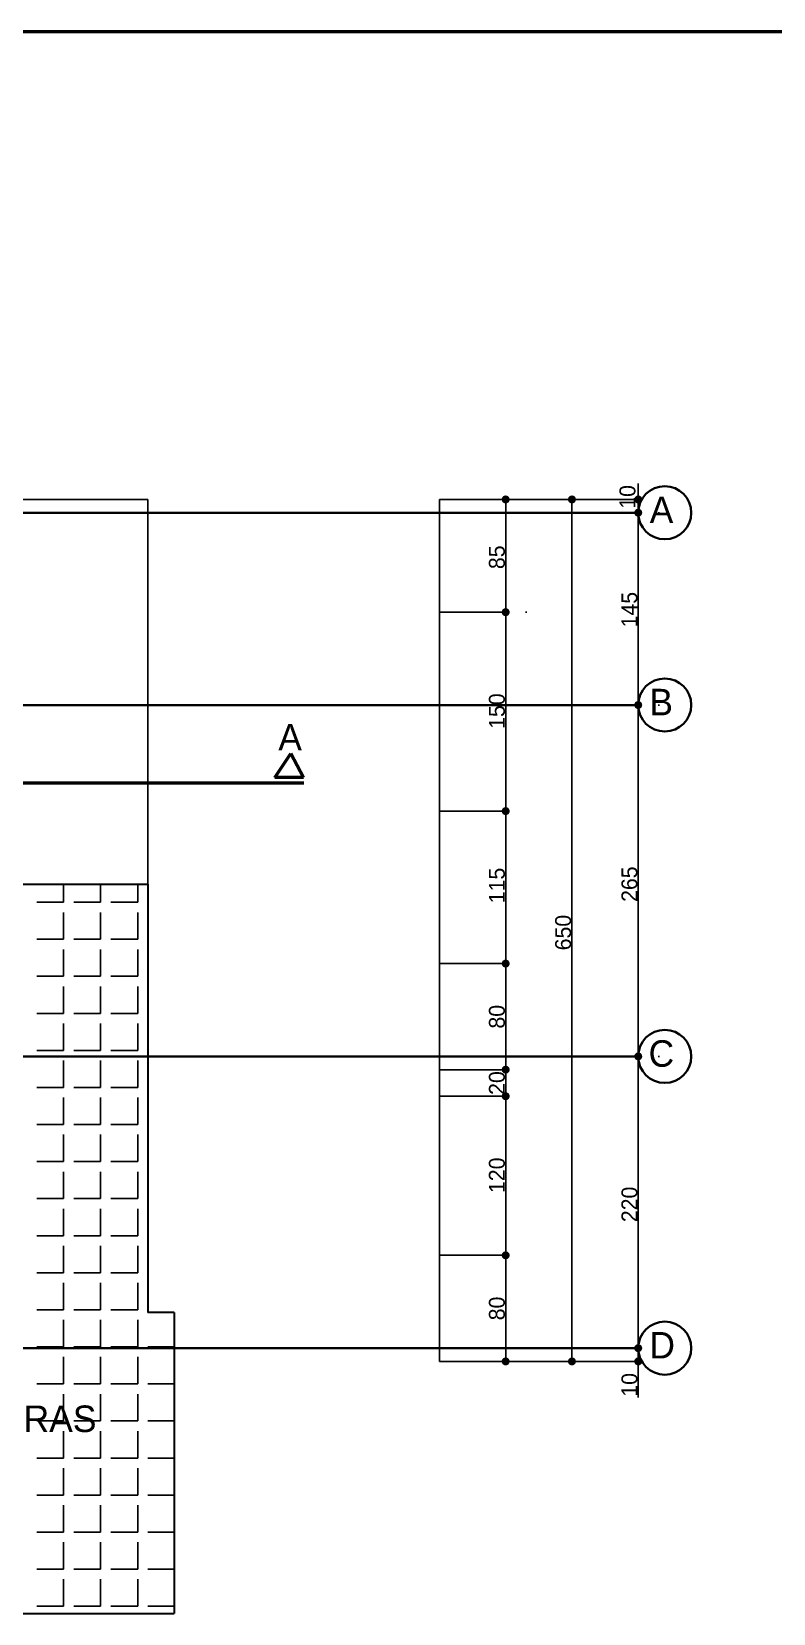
# Model space of a CAD drawing. Header units: millimetres. Extents: x 9537.41 to 9541.95, y -1431.78 to -1431.38.
# Drawn here: x 9537.9267 to 9538.0387, y -1431.6147 to -1431.3761 of the extents above; entities that cross this region are included whole.
import ezdxf

# ---------------------------------------------------------------- set-up
doc = ezdxf.new("R2010")
doc.units = ezdxf.units.MM
for name, pattern in [('ACAD_ISO03W100', [30, 12, -18]), ('ACAD_ISO04W100', [30, 24, -3, 0, -3]), ('ACAD_ISO06W100', [36, 24, -3, 0, -3, 0, -3, 0, -3])]:
    doc.linetypes.add(name, pattern=pattern)
for name, color, linetype, lineweight in [('aks', 6, 'Continuous', 35), ('balkon', 173, 'Continuous', 30), ('duvar', 214, 'Continuous', 50), ('karo', 206, 'Continuous', 25), ('kesit', 3, 'Continuous', 50), ('kolon', 6, 'Continuous', 35), ('sıva', 203, 'Continuous', 25), ('yazı', 161, 'Continuous', 35), ('ölçü', 4, 'Continuous', 25)]:
    doc.layers.add(name, color=color, linetype=linetype, lineweight=lineweight)

msp = doc.modelspace()

# ---------------------------------------------------------------- linework, layer by layer
at = {"color": 0, "linetype": 'ByBlock', "lineweight": -2}
for p, q in [((9538.01827, -1431.44609), (9538.01827, -1431.44549)), ((9537.99827, -1431.44729), (9537.99827, -1431.44789)), ((9538.00827, -1431.44729), (9538.00827, -1431.44789)), ((9538.01827, -1431.44929), (9538.01827, -1431.44989)), ((9538.01827, -1431.44929), (9538.01827, -1431.44989)), ((9537.99827, -1431.46309), (9537.99827, -1431.46249)), ((9537.99827, -1431.46429), (9537.99827, -1431.46489)), ((9538.01827, -1431.47709), (9538.01827, -1431.47649)), ((9538.01827, -1431.47829), (9538.01827, -1431.47889)), ((9537.99827, -1431.49309), (9537.99827, -1431.49249)), ((9537.99827, -1431.49429), (9537.99827, -1431.49489)), ((9537.99827, -1431.51609), (9537.99827, -1431.51549)), ((9537.99827, -1431.51729), (9537.99827, -1431.51789)), ((9538.01827, -1431.53009), (9538.01827, -1431.52949)), ((9537.99827, -1431.53209), (9537.99827, -1431.53149)), ((9538.01827, -1431.53129), (9538.01827, -1431.53189)), ((9537.99827, -1431.53329), (9537.99827, -1431.53389)), ((9537.99827, -1431.53609), (9537.99827, -1431.53549)), ((9537.99827, -1431.53729), (9537.99827, -1431.53789)), ((9537.99827, -1431.56009), (9537.99827, -1431.55949)), ((9537.99827, -1431.56129), (9537.99827, -1431.56189)), ((9538.01827, -1431.57409), (9538.01827, -1431.57349)), ((9538.01827, -1431.57409), (9538.01827, -1431.57349)), ((9537.99827, -1431.57609), (9537.99827, -1431.57549)), ((9538.00827, -1431.57609), (9538.00827, -1431.57549)), ((9538.01827, -1431.57729), (9538.01827, -1431.57789))]:
    msp.add_line(p, q, dxfattribs=at)
at = {"color": 0, "linetype": 'ByBlock', "const_width": 0.0006}
for points in [[(9537.99827, -1431.44699, 1), (9537.99827, -1431.44639, 1)], [(9538.00827, -1431.44699, 1), (9538.00827, -1431.44639, 1)], [(9538.01827, -1431.44639, 1), (9538.01827, -1431.44699, 1)], [(9538.01827, -1431.44899, 1), (9538.01827, -1431.44839, 1)], [(9538.01827, -1431.44899, 1), (9538.01827, -1431.44839, 1)], [(9537.99827, -1431.46399, 1), (9537.99827, -1431.46339, 1)], [(9537.99827, -1431.46339, 1), (9537.99827, -1431.46399, 1)], [(9538.01827, -1431.47739, 1), (9538.01827, -1431.47799, 1)], [(9538.01827, -1431.47799, 1), (9538.01827, -1431.47739, 1)], [(9537.99827, -1431.49399, 1), (9537.99827, -1431.49339, 1)], [(9537.99827, -1431.49339, 1), (9537.99827, -1431.49399, 1)], [(9537.99827, -1431.51699, 1), (9537.99827, -1431.51639, 1)], [(9537.99827, -1431.51639, 1), (9537.99827, -1431.51699, 1)], [(9538.01827, -1431.53039, 1), (9538.01827, -1431.53099, 1)], [(9538.01827, -1431.53099, 1), (9538.01827, -1431.53039, 1)], [(9537.99827, -1431.53299, 1), (9537.99827, -1431.53239, 1)], [(9537.99827, -1431.53239, 1), (9537.99827, -1431.53299, 1)], [(9537.99827, -1431.53699, 1), (9537.99827, -1431.53639, 1)], [(9537.99827, -1431.53639, 1), (9537.99827, -1431.53699, 1)], [(9537.99827, -1431.56099, 1), (9537.99827, -1431.56039, 1)], [(9537.99827, -1431.56039, 1), (9537.99827, -1431.56099, 1)], [(9538.01827, -1431.57439, 1), (9538.01827, -1431.57499, 1)], [(9538.01827, -1431.57439, 1), (9538.01827, -1431.57499, 1)], [(9537.99827, -1431.57639, 1), (9537.99827, -1431.57699, 1)], [(9538.00827, -1431.57639, 1), (9538.00827, -1431.57699, 1)], [(9538.01827, -1431.57699, 1), (9538.01827, -1431.57639, 1)]]:
    msp.add_lwpolyline(points, format="xyb", close=True, dxfattribs=at)
at = {"layer": 'aks', "linetype": 'ACAD_ISO06W100'}
for p, q in [((9538.01827, -1431.44869), (9537.44627, -1431.44869)), ((9538.01827, -1431.47769), (9537.44627, -1431.47769)), ((9538.01827, -1431.53069), (9537.44627, -1431.53069)), ((9538.01827, -1431.57469), (9537.44627, -1431.57469))]:
    msp.add_line(p, q, dxfattribs=at)
at = {"layer": 'balkon'}
for p, q in [((9537.91087, -1431.50469), (9537.94427, -1431.50469)), ((9537.94427, -1431.50469), (9537.94427, -1431.56929)), ((9537.94827, -1431.56929), (9537.94427, -1431.56929)), ((9537.94827, -1431.56929), (9537.94827, -1431.61469)), ((9537.90287, -1431.61469), (9537.94827, -1431.61469))]:
    msp.add_line(p, q, dxfattribs=at)
at = {"layer": 'duvar'}
msp.add_line((9537.41462, -1431.37613), (9538.05106, -1431.37613), dxfattribs=at)
at = {"layer": 'karo'}
for p, q in [((9537.93156, -1431.50744), (9537.93156, -1431.50469)), ((9537.93715, -1431.50744), (9537.93715, -1431.50469)), ((9537.94274, -1431.50744), (9537.94274, -1431.50469)), ((9537.93156, -1431.50744), (9537.9275, -1431.50744)), ((9537.93156, -1431.51303), (9537.93156, -1431.50896)), ((9537.93715, -1431.50744), (9537.93309, -1431.50744)), ((9537.93715, -1431.51303), (9537.93715, -1431.50896)), ((9537.94274, -1431.50744), (9537.93867, -1431.50744)), ((9537.94274, -1431.51303), (9537.94274, -1431.50896)), ((9537.94427, -1431.50744), (9537.94426, -1431.50744)), ((9537.93156, -1431.51303), (9537.9275, -1431.51303)), ((9537.93715, -1431.51303), (9537.93309, -1431.51303)), ((9537.94274, -1431.51303), (9537.93867, -1431.51303)), ((9537.94427, -1431.51303), (9537.94426, -1431.51303)), ((9537.93156, -1431.51861), (9537.93156, -1431.51455)), ((9537.93715, -1431.51861), (9537.93715, -1431.51455)), ((9537.94274, -1431.51861), (9537.94274, -1431.51455)), ((9537.93156, -1431.51861), (9537.9275, -1431.51861)), ((9537.93715, -1431.51861), (9537.93309, -1431.51861)), ((9537.94274, -1431.51861), (9537.93867, -1431.51861)), ((9537.94427, -1431.51861), (9537.94426, -1431.51861)), ((9537.93156, -1431.5242), (9537.93156, -1431.52014)), ((9537.93715, -1431.5242), (9537.93715, -1431.52014)), ((9537.94274, -1431.5242), (9537.94274, -1431.52014)), ((9537.93156, -1431.5242), (9537.9275, -1431.5242)), ((9537.93156, -1431.52979), (9537.93156, -1431.52573)), ((9537.93715, -1431.5242), (9537.93309, -1431.5242)), ((9537.93715, -1431.52979), (9537.93715, -1431.52573)), ((9537.94274, -1431.5242), (9537.93867, -1431.5242)), ((9537.94274, -1431.52979), (9537.94274, -1431.52573)), ((9537.94427, -1431.5242), (9537.94426, -1431.5242)), ((9537.93156, -1431.52979), (9537.9275, -1431.52979)), ((9537.93715, -1431.52979), (9537.93309, -1431.52979)), ((9537.94274, -1431.52979), (9537.93867, -1431.52979)), ((9537.94427, -1431.52979), (9537.94426, -1431.52979)), ((9537.93156, -1431.53538), (9537.93156, -1431.53131)), ((9537.93715, -1431.53538), (9537.93715, -1431.53131)), ((9537.94274, -1431.53538), (9537.94274, -1431.53131)), ((9537.93156, -1431.53538), (9537.9275, -1431.53538)), ((9537.93715, -1431.53538), (9537.93309, -1431.53538)), ((9537.94274, -1431.53538), (9537.93867, -1431.53538)), ((9537.94427, -1431.53538), (9537.94426, -1431.53538)), ((9537.93156, -1431.54097), (9537.93156, -1431.5369)), ((9537.93715, -1431.54097), (9537.93715, -1431.5369)), ((9537.94274, -1431.54097), (9537.94274, -1431.5369)), ((9537.93156, -1431.54097), (9537.9275, -1431.54097)), ((9537.93156, -1431.54655), (9537.93156, -1431.54249)), ((9537.93715, -1431.54097), (9537.93309, -1431.54097)), ((9537.93715, -1431.54655), (9537.93715, -1431.54249)), ((9537.94274, -1431.54097), (9537.93867, -1431.54097)), ((9537.94274, -1431.54655), (9537.94274, -1431.54249)), ((9537.94427, -1431.54097), (9537.94426, -1431.54097)), ((9537.93156, -1431.54655), (9537.9275, -1431.54655)), ((9537.93715, -1431.54655), (9537.93309, -1431.54655)), ((9537.94274, -1431.54655), (9537.93867, -1431.54655)), ((9537.94427, -1431.54655), (9537.94426, -1431.54655)), ((9537.93156, -1431.55214), (9537.93156, -1431.54808)), ((9537.93715, -1431.55214), (9537.93715, -1431.54808)), ((9537.94274, -1431.55214), (9537.94274, -1431.54808)), ((9537.93156, -1431.55214), (9537.9275, -1431.55214)), ((9537.93156, -1431.55773), (9537.93156, -1431.55367)), ((9537.93715, -1431.55214), (9537.93309, -1431.55214)), ((9537.93715, -1431.55773), (9537.93715, -1431.55367)), ((9537.94274, -1431.55214), (9537.93867, -1431.55214)), ((9537.94274, -1431.55773), (9537.94274, -1431.55367)), ((9537.94427, -1431.55214), (9537.94426, -1431.55214)), ((9537.93156, -1431.55773), (9537.9275, -1431.55773)), ((9537.93156, -1431.56332), (9537.93156, -1431.55925)), ((9537.93715, -1431.55773), (9537.93309, -1431.55773)), ((9537.93715, -1431.56332), (9537.93715, -1431.55925)), ((9537.94274, -1431.55773), (9537.93867, -1431.55773)), ((9537.94274, -1431.56332), (9537.94274, -1431.55925)), ((9537.94427, -1431.55773), (9537.94426, -1431.55773)), ((9537.93156, -1431.56332), (9537.9275, -1431.56332)), ((9537.93715, -1431.56332), (9537.93309, -1431.56332)), ((9537.94274, -1431.56332), (9537.93867, -1431.56332)), ((9537.94427, -1431.56332), (9537.94426, -1431.56332)), ((9537.93156, -1431.56891), (9537.93156, -1431.56484)), ((9537.93715, -1431.56891), (9537.93715, -1431.56484)), ((9537.94274, -1431.56891), (9537.94274, -1431.56484)), ((9537.93156, -1431.56891), (9537.9275, -1431.56891)), ((9537.93156, -1431.57449), (9537.93156, -1431.57043)), ((9537.93715, -1431.56891), (9537.93309, -1431.56891)), ((9537.93715, -1431.57449), (9537.93715, -1431.57043)), ((9537.94274, -1431.56891), (9537.93867, -1431.56891)), ((9537.94274, -1431.57449), (9537.94274, -1431.57043)), ((9537.94427, -1431.56891), (9537.94426, -1431.56891)), ((9537.93156, -1431.57449), (9537.9275, -1431.57449)), ((9537.93715, -1431.57449), (9537.93309, -1431.57449)), ((9537.94274, -1431.57449), (9537.93867, -1431.57449)), ((9537.94827, -1431.57449), (9537.94426, -1431.57449)), ((9537.93156, -1431.58008), (9537.93156, -1431.57602)), ((9537.93715, -1431.58008), (9537.93715, -1431.57602)), ((9537.94274, -1431.58008), (9537.94274, -1431.57602)), ((9537.93156, -1431.58008), (9537.9275, -1431.58008)), ((9537.93715, -1431.58008), (9537.93309, -1431.58008)), ((9537.94274, -1431.58008), (9537.93867, -1431.58008)), ((9537.94827, -1431.58008), (9537.94426, -1431.58008)), ((9537.93156, -1431.58567), (9537.93156, -1431.58161)), ((9537.93715, -1431.58567), (9537.93715, -1431.58161)), ((9537.94274, -1431.58567), (9537.94274, -1431.58161)), ((9537.93156, -1431.58567), (9537.9275, -1431.58567)), ((9537.93156, -1431.59126), (9537.93156, -1431.58719)), ((9537.93715, -1431.58567), (9537.93309, -1431.58567)), ((9537.93715, -1431.59126), (9537.93715, -1431.58719)), ((9537.94274, -1431.58567), (9537.93867, -1431.58567)), ((9537.94274, -1431.59126), (9537.94274, -1431.58719)), ((9537.94827, -1431.58567), (9537.94426, -1431.58567)), ((9537.93156, -1431.59126), (9537.9275, -1431.59126)), ((9537.93715, -1431.59126), (9537.93309, -1431.59126)), ((9537.94274, -1431.59126), (9537.93867, -1431.59126)), ((9537.94827, -1431.59126), (9537.94426, -1431.59126)), ((9537.93156, -1431.59685), (9537.93156, -1431.59278)), ((9537.93715, -1431.59685), (9537.93715, -1431.59278)), ((9537.94274, -1431.59685), (9537.94274, -1431.59278)), ((9537.93156, -1431.59685), (9537.9275, -1431.59685)), ((9537.93715, -1431.59685), (9537.93309, -1431.59685)), ((9537.94274, -1431.59685), (9537.93867, -1431.59685)), ((9537.94827, -1431.59685), (9537.94426, -1431.59685)), ((9537.93156, -1431.60243), (9537.93156, -1431.59837)), ((9537.93715, -1431.60243), (9537.93715, -1431.59837)), ((9537.94274, -1431.60243), (9537.94274, -1431.59837)), ((9537.93156, -1431.60243), (9537.9275, -1431.60243)), ((9537.93156, -1431.60802), (9537.93156, -1431.60396)), ((9537.93715, -1431.60243), (9537.93309, -1431.60243)), ((9537.93715, -1431.60802), (9537.93715, -1431.60396)), ((9537.94274, -1431.60243), (9537.93867, -1431.60243)), ((9537.94274, -1431.60802), (9537.94274, -1431.60396)), ((9537.94827, -1431.60243), (9537.94426, -1431.60243)), ((9537.93156, -1431.60802), (9537.9275, -1431.60802)), ((9537.93715, -1431.60802), (9537.93309, -1431.60802)), ((9537.94274, -1431.60802), (9537.93867, -1431.60802)), ((9537.94827, -1431.60802), (9537.94426, -1431.60802)), ((9537.93156, -1431.61361), (9537.93156, -1431.60955)), ((9537.93715, -1431.61361), (9537.93715, -1431.60955)), ((9537.94274, -1431.61361), (9537.94274, -1431.60955)), ((9537.93156, -1431.61361), (9537.9275, -1431.61361)), ((9537.93715, -1431.61361), (9537.93309, -1431.61361)), ((9537.94274, -1431.61361), (9537.93867, -1431.61361)), ((9537.94827, -1431.61361), (9537.94426, -1431.61361))]:
    msp.add_line(p, q, dxfattribs=at)
at = {"layer": 'kesit'}
for p, q in [((9537.96345, -1431.48863), (9537.96585, -1431.485)), ((9537.96585, -1431.485), (9537.96777, -1431.48863)), ((9537.96777, -1431.48863), (9537.96345, -1431.48863))]:
    msp.add_line(p, q, dxfattribs=at)
at = {"layer": 'kesit', "linetype": 'ACAD_ISO04W100'}
msp.add_line((9537.49855, -1431.48942), (9537.96782, -1431.48942), dxfattribs=at)
at = {"layer": 'kolon'}
for centre in [(9538.02227, -1431.44869), (9538.02227, -1431.47769), (9538.02227, -1431.53069), (9538.02227, -1431.57469)]:
    msp.add_circle(centre, 0.004, dxfattribs=at)
at = {"layer": 'sıva', "linetype": 'ACAD_ISO03W100'}
for p, q in [((9537.94427, -1431.44669), (9537.91027, -1431.44669)), ((9537.94427, -1431.44669), (9537.94427, -1431.50469)), ((9537.94827, -1431.56929), (9537.94427, -1431.56929)), ((9537.94827, -1431.56929), (9537.94827, -1431.61469)), ((9537.90287, -1431.61469), (9537.94827, -1431.61469))]:
    msp.add_line(p, q, dxfattribs=at)
at = {"layer": 'ölçü'}
for p, q in [((9538.01827, -1431.44549), (9538.01827, -1431.44429)), ((9537.98827, -1431.44669), (9538.01827, -1431.44669)), ((9537.98827, -1431.44669), (9537.98827, -1431.57669)), ((9537.99827, -1431.44669), (9537.99827, -1431.57669)), ((9538.00127, -1431.44669), (9538.00147, -1431.44669)), ((9538.00827, -1431.44669), (9538.00827, -1431.57669)), ((9538.01127, -1431.44669), (9538.01147, -1431.44669)), ((9538.01527, -1431.44669), (9538.01507, -1431.44669)), ((9538.01827, -1431.44669), (9538.01827, -1431.57669)), ((9538.01827, -1431.44869), (9538.01827, -1431.44669)), ((9537.99827, -1431.46249), (9537.99827, -1431.44789)), ((9538.00827, -1431.44789), (9538.00827, -1431.57549)), ((9538.02127, -1431.44869), (9538.02147, -1431.44869)), ((9538.02127, -1431.44869), (9538.02147, -1431.44869)), ((9538.01827, -1431.47649), (9538.01827, -1431.44989)), ((9538.01827, -1431.44989), (9538.01827, -1431.45109)), ((9537.98827, -1431.46369), (9537.99827, -1431.46369)), ((9538.00127, -1431.46369), (9538.00147, -1431.46369)), ((9538.00127, -1431.46369), (9538.00147, -1431.46369)), ((9537.99827, -1431.49249), (9537.99827, -1431.46489)), ((9538.02127, -1431.47769), (9538.02147, -1431.47769)), ((9538.02127, -1431.47769), (9538.02147, -1431.47769)), ((9538.01827, -1431.52949), (9538.01827, -1431.47889)), ((9537.98827, -1431.49369), (9537.99827, -1431.49369)), ((9537.99527, -1431.49369), (9537.99507, -1431.49369)), ((9537.99527, -1431.49369), (9537.99507, -1431.49369)), ((9537.99827, -1431.51549), (9537.99827, -1431.49489)), ((9537.98827, -1431.51669), (9537.99827, -1431.51669)), ((9537.99527, -1431.51669), (9537.99507, -1431.51669)), ((9537.99527, -1431.51669), (9537.99507, -1431.51669)), ((9537.99827, -1431.53149), (9537.99827, -1431.51789)), ((9537.98827, -1431.53269), (9537.99827, -1431.53269)), ((9537.99527, -1431.53269), (9537.99507, -1431.53269)), ((9537.99527, -1431.53269), (9537.99507, -1431.53269)), ((9538.01827, -1431.57349), (9538.01827, -1431.53189)), ((9538.02127, -1431.53069), (9538.02147, -1431.53069)), ((9538.02127, -1431.53069), (9538.02147, -1431.53069)), ((9537.99827, -1431.53549), (9537.99827, -1431.53389)), ((9537.98827, -1431.53669), (9537.99827, -1431.53669)), ((9537.99527, -1431.53669), (9537.99507, -1431.53669)), ((9537.99527, -1431.53669), (9537.99507, -1431.53669)), ((9537.99827, -1431.55949), (9537.99827, -1431.53789)), ((9537.98827, -1431.56069), (9537.99827, -1431.56069)), ((9537.99527, -1431.56069), (9537.99507, -1431.56069)), ((9537.99527, -1431.56069), (9537.99507, -1431.56069)), ((9537.99827, -1431.57549), (9537.99827, -1431.56189)), ((9538.01827, -1431.57349), (9538.01827, -1431.57229)), ((9538.01527, -1431.57469), (9538.01507, -1431.57469)), ((9538.01527, -1431.57469), (9538.01507, -1431.57469)), ((9538.01827, -1431.57469), (9538.01827, -1431.57669)), ((9537.98827, -1431.57669), (9538.01827, -1431.57669)), ((9537.99527, -1431.57669), (9537.99507, -1431.57669)), ((9538.00527, -1431.57669), (9538.00507, -1431.57669)), ((9538.01527, -1431.57669), (9538.01507, -1431.57669)), ((9538.01827, -1431.57789), (9538.01827, -1431.58214))]:
    msp.add_line(p, q, dxfattribs=at)

# ---------------------------------------------------------------- texts
at = {"layer": 'yazı'}
for s, p in [('A', (9538.02, -1431.45025)), ('B', (9538.01995, -1431.47925)), ('A', (9537.96396, -1431.48455)), ('C', (9538.01983, -1431.53225)), ('D', (9538.01995, -1431.57625)), ('TERAS', (9537.91869, -1431.58734))]:
    msp.add_text(s, height=0.004, dxfattribs=at).set_placement(p)
at = {"layer": 'ölçü'}
for s, p in [('10', (9538.01784, -1431.44809)), ('85', (9537.99814, -1431.45719)), ('145', (9538.01814, -1431.46599)), ('150', (9537.99814, -1431.48129)), ('115', (9537.99814, -1431.50759)), ('265', (9538.01814, -1431.50739)), ('650', (9538.00814, -1431.51469)), ('80', (9537.99814, -1431.52649)), ('20', (9537.99814, -1431.53649)), ('120', (9537.99814, -1431.55129)), ('220', (9538.01814, -1431.55569)), ('80', (9537.99814, -1431.57049)), ('10', (9538.01814, -1431.58201))]:
    msp.add_text(s, height=0.0024, rotation=90, dxfattribs=at).set_placement(p)

doc.saveas('drawing.dxf')
